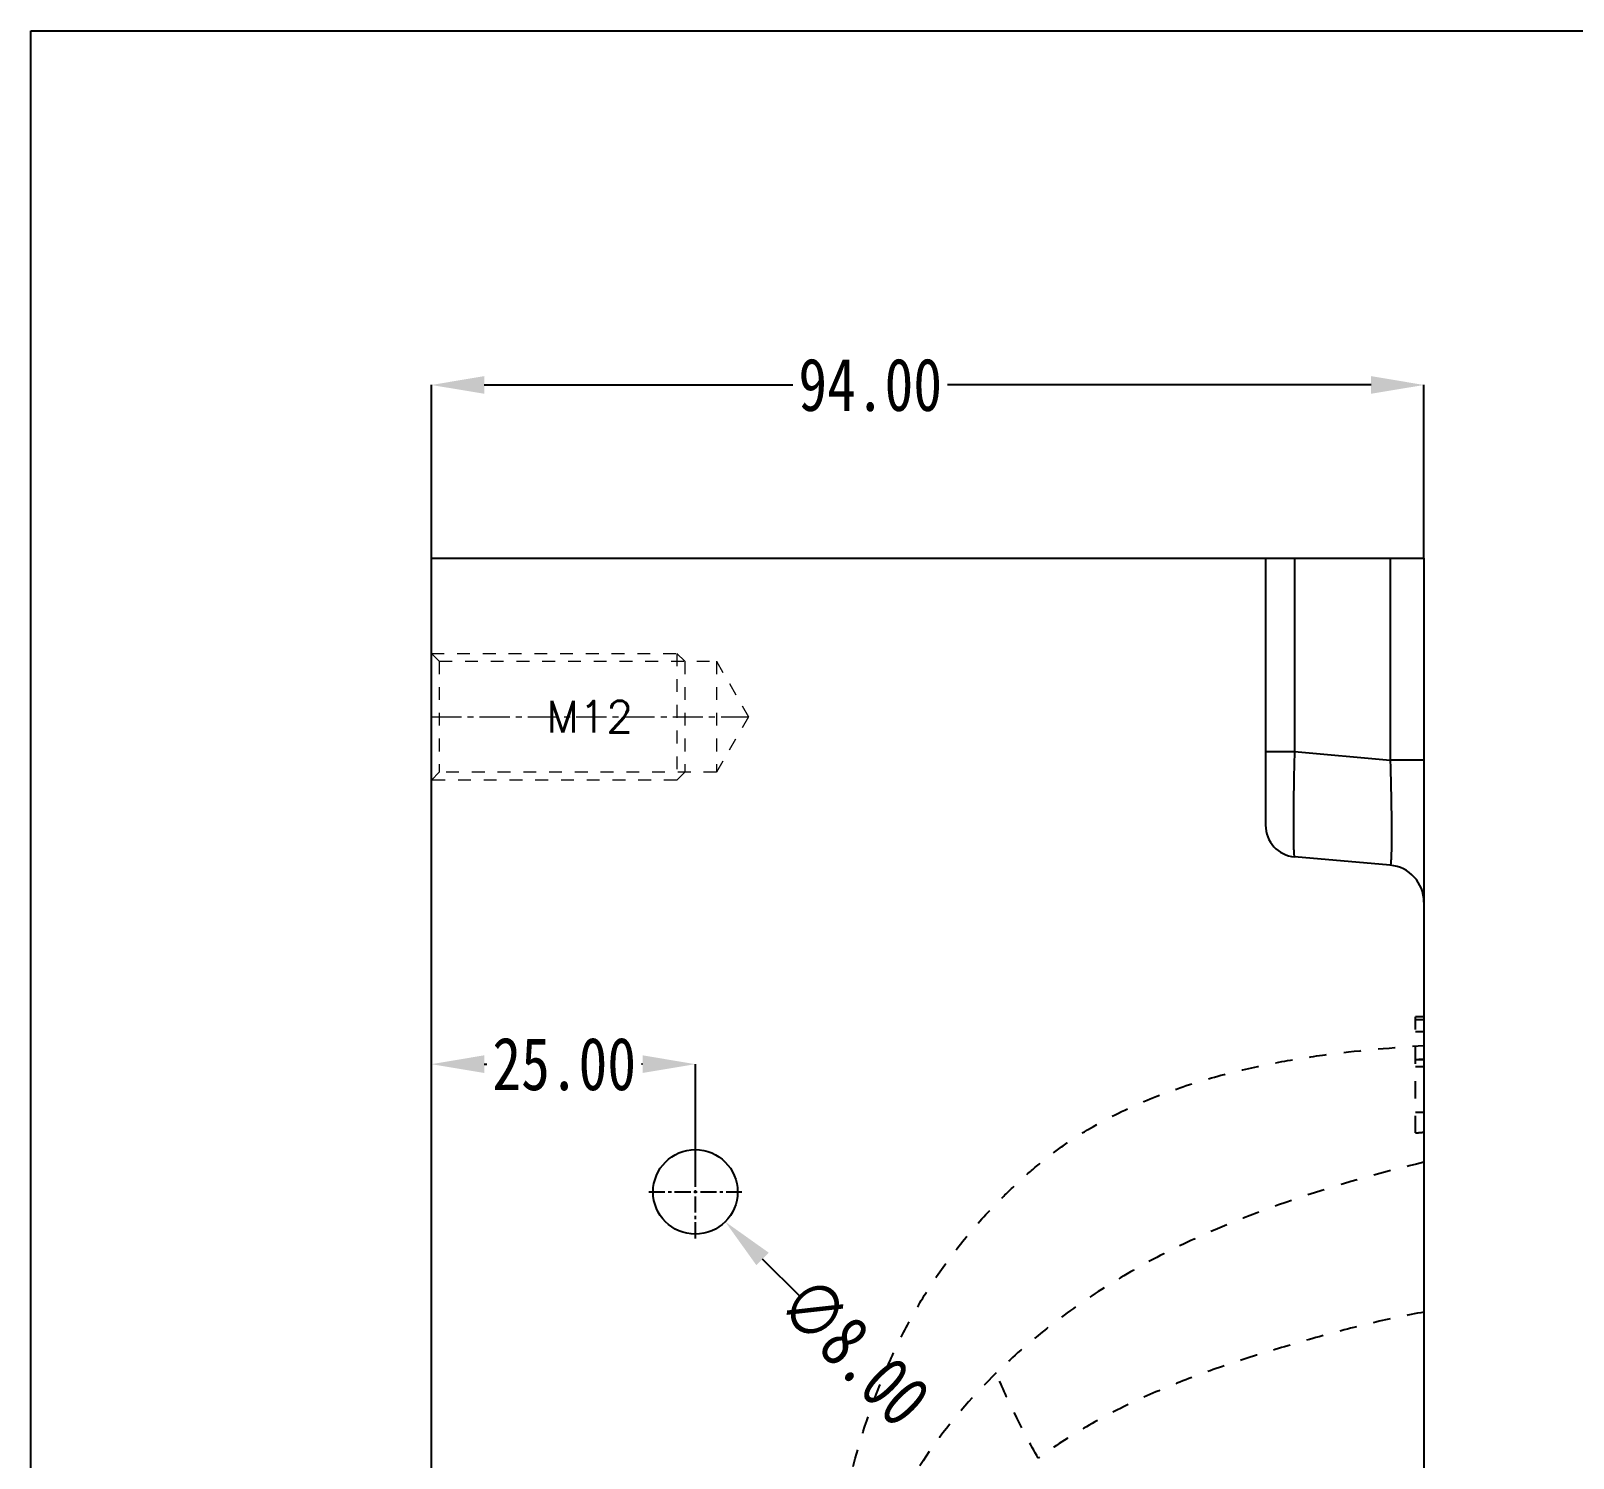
# Model space of a CAD drawing. Header units: millimetres. Extents: x 4 to 4769, y -754 to 1427.
# Drawn here: x 1757.6 to 1903.6, y 246.7 to 381.8 of the extents above; entities that cross this region are included whole.
import ezdxf
from ezdxf.enums import TextEntityAlignment as Align

# ---------------------------------------------------------------- set-up
doc = ezdxf.new("R2010")
doc.units = ezdxf.units.MM
doc.header["$LTSCALE"] = 16.335
doc.header["$PDMODE"] = 3
doc.header["$PDSIZE"] = 0.3125
doc.linetypes.add('CENTER', pattern=[0.6, 0.375, -0.075, 0.075, -0.075])
doc.linetypes.add('HIDDEN', pattern=[0.2, 0.1, -0.1])
doc.layers.get('0').update_dxf_attribs({"linetype": 'CONTINUOUS'})
doc.layers.get('Defpoints').update_dxf_attribs({"linetype": 'CONTINUOUS'})
doc.layers.add('DEFAULT_2', color=8, linetype='HIDDEN')
doc.layers.add('screw', color=33, linetype='CONTINUOUS', lineweight=13)
doc.styles.get("Standard").update_dxf_attribs({"font": 'txt', "width": 0.8})
doc.styles.add('TXT', font='txt.shx', dxfattribs={"bigfont": 'gbcbig.shx'})
doc.dimstyles.get("Standard").update_dxf_attribs({"dimtxt": 0.15625, "dimasz": 0.1875, "dimexe": 0.125, "dimexo": 0.0625, "dimtad": 0, "dimtih": 1, "dimtoh": 1, "dimdsep": 46, "dimtxsty": 'Standard', "dimcen": 0.09, "dimadec": 0, "dimazin": 0, "dimtp": 0.01, "dimtm": 0.01, "dimtfac": 1, "dimtofl": 0, "dimtmove": 0, "dimatfit": 3, "dimfxl": 0, "dimtolj": 1, "dimarcsym": 0})

# ---------------------------------------------------------------- blocks, each defined once
blk = doc.blocks.new('*D139')
at = {"color": 4, "lineweight": -2, "transparency": 16777216}
for p, q in [((1795.49, 331.89), (1795.49, 348.3)), ((1800.49, 348.3), (1829.71, 348.3)), ((1884.49, 348.3), (1844.38, 348.3)), ((1889.49, 331.89), (1889.49, 348.3))]:
    blk.add_line(p, q, dxfattribs=at)
at = {"color": 4, "transparency": 16777216}
for points in [[(1800.49, 349.14), (1800.49, 347.47), (1795.49, 348.3)], [(1884.49, 349.14), (1884.49, 347.47), (1889.49, 348.3)]]:
    blk.add_solid(points, dxfattribs=at)
at = {"layer": 'Defpoints', "color": 0, "transparency": 16777216}
for p in [(1889.49, 348.3), (1795.49, 331.89), (1889.49, 331.89)]:
    blk.add_point(p, dxfattribs=at)
at = {"color": 6, "transparency": 16777216, "insert": (1837.05, 348.3), "char_height": 5, "attachment_point": 5}
blk.add_mtext('\\A1;94.00', dxfattribs=at)
blk = doc.blocks.new('*D141')
at = {"color": 4, "lineweight": -2, "transparency": 16777216}
blk.add_line((1830.4, 261.99), (1826.86, 265.53), dxfattribs=at)
at = {"color": 4, "transparency": 16777216}
blk.add_solid([(1827.45, 266.12), (1826.27, 264.94), (1823.32, 269.06)], dxfattribs=at)
at = {"layer": 'Defpoints', "color": 0, "transparency": 16777216}
for p in [(1817.66, 274.71), (1823.32, 269.06)]:
    blk.add_point(p, dxfattribs=at)
at = {"color": 6, "transparency": 16777216, "insert": (1835.58, 256.81), "char_height": 5, "attachment_point": 5, "rotation": 315.0425}
blk.add_mtext('\\A1;∅8.00', dxfattribs=at)
blk = doc.blocks.new('*D143')
at = {"color": 4, "lineweight": -2, "transparency": 16777216}
for p, q in [((1795.49, 277.34), (1795.49, 283.98)), ((1800.49, 283.98), (1800.74, 283.98)), ((1815.49, 283.98), (1815.4, 283.98)), ((1820.49, 273.66), (1820.49, 283.98))]:
    blk.add_line(p, q, dxfattribs=at)
at = {"color": 4, "transparency": 16777216}
for points in [[(1800.49, 284.82), (1800.49, 283.15), (1795.49, 283.98)], [(1815.49, 284.82), (1815.49, 283.15), (1820.49, 283.98)]]:
    blk.add_solid(points, dxfattribs=at)
at = {"layer": 'Defpoints', "color": 0, "transparency": 16777216}
for p in [(1795.49, 283.98), (1795.49, 277.34), (1820.49, 273.66)]:
    blk.add_point(p, dxfattribs=at)
at = {"color": 6, "transparency": 16777216, "insert": (1808.07, 283.98), "char_height": 5, "attachment_point": 5}
blk.add_mtext('\\A1;25.00', dxfattribs=at)

msp = doc.modelspace()

# ---------------------------------------------------------------- linework, layer by layer
at = {"color": 7, "linetype": 'Continuous'}
for p, q in [((1795.489, 131.885), (1795.489, 331.885)), ((1795.489, 331.885), (1889.489, 331.885)), ((1874.489, 331.885), (1874.489, 306.604)), ((1877.227, 331.885), (1877.227, 313.577)), ((1886.294, 331.885), (1886.294, 312.784)), ((1889.489, 331.885), (1889.489, 245.127)), ((1874.489, 313.577), (1877.227, 313.577)), ((1877.227, 313.577), (1886.294, 312.784)), ((1889.489, 312.784), (1886.294, 312.784)), ((1886.294, 302.822), (1877.227, 303.616))]:
    msp.add_line(p, q, dxfattribs=at)
at = {"color": 1, "linetype": 'CENTER', "ltscale": 0.248791}
for p, q in [((1820.489, 267.485), (1820.489, 276.285)), ((1816.089, 271.885), (1824.889, 271.885))]:
    msp.add_line(p, q, dxfattribs=at)
msp.add_lwpolyline([(1757.559, 381.837), (2193.818, 381.837), (2193.818, 71.086), (1757.559, 71.086)], close=True)
at = {"color": 7, "linetype": 'Continuous'}
msp.add_circle((1820.489, 271.885), 4, dxfattribs=at)
for centre, radius, start, end in [((1877.489, 306.604), 3, 180, 265), ((1885.989, 299.336), 3.5, 0, 85)]:
    msp.add_arc(centre, radius, start, end, dxfattribs=at)
for points, knots in [([(1877.227, 313.577), (1877.21, 312.93), (1877.181, 311.66), (1877.147, 309.817), (1877.129, 308.359), (1877.122, 307.282), (1877.12, 306.56), (1877.121, 305.906), (1877.126, 305.326), (1877.134, 304.825), (1877.146, 304.408), (1877.159, 304.115), (1877.171, 303.926), (1877.181, 303.818), (1877.19, 303.734), (1877.201, 303.672), (1877.21, 303.636), (1877.221, 303.616), (1877.227, 303.616)], [0, 0, 0, 0, 0.1947792, 0.3820952, 0.5546805, 0.6333918, 0.7059953, 0.7718094, 0.8301872, 0.8805887, 0.9225361, 0.9556479, 0.9687977, 0.9796317, 0.9881361, 0.9943137, 0.9981964, 1, 1, 1, 1]), ([(1886.294, 312.784), (1886.313, 312.136), (1886.348, 310.863), (1886.387, 309.014), (1886.408, 307.551), (1886.417, 306.471), (1886.419, 305.748), (1886.417, 305.093), (1886.411, 304.513), (1886.402, 304.013), (1886.388, 303.598), (1886.372, 303.273), (1886.354, 303.058), (1886.337, 302.933), (1886.324, 302.874), (1886.314, 302.839), (1886.3, 302.822), (1886.294, 302.822)], [0, 0, 0, 0, 0.1951414, 0.3829087, 0.5560242, 0.6349252, 0.707665, 0.7735224, 0.8318643, 0.8821244, 0.9238387, 0.9566202, 0.9802158, 0.9885157, 0.9944936, 0.9982097, 1, 1, 1, 1])]:
    msp.add_open_spline(points, degree=3, knots=knots, dxfattribs=at)
at = {"layer": 'DEFAULT_2', "color": 8, "linetype": 'HIDDEN'}
for p, q in [((1888.689, 277.467), (1888.689, 288.451)), ((1889.489, 288.451), (1888.689, 288.451)), ((1889.489, 288.172), (1888.689, 288.172)), ((1889.489, 287.033), (1888.689, 287.033)), ((1888.689, 284.394), (1889.088, 284.41)), ((1889.489, 283.725), (1888.689, 283.725)), ((1889.088, 284.41), (1889.489, 284.426)), ((1889.489, 279.413), (1888.689, 279.413))]:
    msp.add_line(p, q, dxfattribs=at)
for centre, radius, start, end in [((1897.305, 82.823), 201.755, 92.22035, 92.44773), ((1861.684, 563.484), 287.289, 275.39369, 275.55397)]:
    msp.add_arc(centre, radius, start, end, dxfattribs=at)
for points, knots in [([(1833.097, 180.999), (1832.683, 183.595), (1831.985, 188.842), (1831.352, 196.779), (1831.07, 204.783), (1831.081, 211.471), (1831.283, 216.826), (1831.541, 220.847), (1831.898, 224.872), (1832.485, 230.26), (1833.416, 237.044), (1835.1, 245.196), (1837.203, 251.916), (1839.437, 257.14), (1841.426, 260.951), (1843.764, 264.609), (1846.482, 268.116), (1849.049, 270.893), (1851.311, 273.046), (1853.163, 274.647), (1855.174, 276.189), (1858.088, 278.109), (1862.008, 280.134), (1866.867, 281.988), (1871.648, 283.347), (1876.236, 284.306), (1882.139, 285.193), (1886.55, 285.557), (1889.489, 285.752)], [0, 0, 0, 0, 0.0570382, 0.1147627, 0.1726801, 0.2307576, 0.2598191, 0.2889284, 0.3181509, 0.3474788, 0.406523, 0.4666422, 0.5278931, 0.5588935, 0.5898132, 0.621033, 0.6529568, 0.6859479, 0.7029724, 0.7206848, 0.7390522, 0.7578979, 0.7963406, 0.8344804, 0.8705592, 0.9040451, 0.9361153, 1, 1, 1, 1]), ([(1889.489, 274.695), (1885.769, 273.797), (1878.387, 271.755), (1869.427, 268.342), (1862.595, 264.904), (1857.714, 261.933), (1853.142, 258.566), (1850.321, 256.059), (1848.982, 254.745)], [0, 0, 0, 0, 0.251174, 0.5022771, 0.6277775, 0.7527329, 0.8768673, 1, 1, 1, 1]), ([(1889.489, 260.5), (1887.865, 260.207), (1884.636, 259.526), (1879.849, 258.275), (1875.105, 256.886), (1870.401, 255.393), (1865.777, 253.694), (1861.281, 251.719), (1856.977, 249.409), (1854.264, 247.622), (1852.958, 246.671)], [0, 0, 0, 0, 0.1258009, 0.2515435, 0.3771975, 0.5026862, 0.6279083, 0.7526806, 0.8767872, 1, 1, 1, 1]), ([(1848.983, 254.745), (1846.917, 252.718), (1843.089, 248.343), (1839.325, 242.122), (1836.967, 236.82), (1835.519, 232.678), (1834.386, 228.407), (1833.8, 225.507), (1833.539, 224.047)], [0, 0, 0, 0, 0.2484458, 0.4964632, 0.6209361, 0.7461572, 0.8727116, 1, 1, 1, 1]), ([(1852.958, 246.671), (1852.201, 248.016), (1850.792, 250.667), (1849.537, 253.397), (1848.983, 254.745)], [0, 0, 0, 0, 0.5143252, 1, 1, 1, 1])]:
    msp.add_open_spline(points, degree=3, knots=knots, dxfattribs=at)
at = {"layer": 'screw', "color": 92, "linetype": 'HIDDEN', "ltscale": 0.746373}
for p, q in [((1795.489, 322.885), (1818.739, 322.885)), ((1818.739, 322.885), (1819.489, 322.135)), ((1818.739, 322.885), (1818.739, 310.885)), ((1819.489, 322.135), (1819.489, 311.635)), ((1819.489, 311.635), (1818.739, 310.885)), ((1818.739, 310.885), (1795.489, 310.885))]:
    msp.add_line(p, q, dxfattribs=at)
at = {"layer": 'screw', "color": 8, "linetype": 'HIDDEN', "ltscale": 0.746373}
for p, q in [((1795.489, 322.885), (1796.239, 322.135)), ((1796.239, 322.135), (1796.239, 311.635)), ((1796.239, 322.135), (1822.489, 322.135)), ((1822.489, 322.135), (1825.52, 316.885)), ((1822.489, 322.135), (1822.489, 311.635)), ((1825.52, 316.885), (1822.489, 311.635)), ((1796.239, 311.635), (1795.489, 310.885)), ((1822.489, 311.635), (1796.239, 311.635))]:
    msp.add_line(p, q, dxfattribs=at)
at = {"layer": 'screw', "color": 1, "linetype": 'CENTER', "ltscale": 0.466483}
msp.add_line((1795.489, 316.885), (1825.52, 316.885), dxfattribs=at)

# ---------------------------------------------------------------- texts
at = {"layer": 'screw', "color": 6, "linetype": 'HIDDEN', "ltscale": 0.746373, "style": 'TXT'}
msp.add_text('M12', height=3, dxfattribs=at).set_placement((1810.504, 316.885), align=Align.MIDDLE)

# ---------------------------------------------------------------- dimensions: what is measured, and where the dimension line sits
for base, p1, p2, picture, middle in [((1889.489, 348.302), (1795.489, 331.885), (1889.489, 331.885), '*D139', (1837.047, 348.302)), ((1795.489, 283.983), (1820.489, 273.665), (1795.489, 277.343), '*D143', (1808.07, 283.983))]:
    dim = msp.add_linear_dim(base=base, p1=p1, p2=p2, dimstyle='Standard', override={"dimtxt": 5, "dimasz": 5, "dimexe": 0, "dimexo": 0, "dimgap": 0, "dimtih": 0, "dimtoh": 0, "dimzin": 0, "dimcen": 0, "dimclrd": 4, "dimclre": 4, "dimclrt": 6, "dimtp": 0, "dimtm": 0, "dimtzin": 0})
    dim.commit()
    dim.dimension.update_dxf_attribs({"geometry": picture, "text_midpoint": middle, "dimtype": 160})
dim = msp.add_diameter_dim_2p(p1=(1817.658, 274.712), p2=(1823.319, 269.059), dimstyle='Standard', override={"dimtxt": 5, "dimasz": 5, "dimexe": 0, "dimexo": 0, "dimgap": 0, "dimtih": 0, "dimtoh": 0, "dimzin": 0, "dimcen": 0, "dimclrd": 4, "dimclre": 4, "dimclrt": 6, "dimtp": 0, "dimtm": 0, "dimtzin": 0})
dim.commit()
dim.dimension.update_dxf_attribs({"geometry": '*D141', "text_midpoint": (1835.585, 256.811)})

doc.saveas('drawing.dxf')
